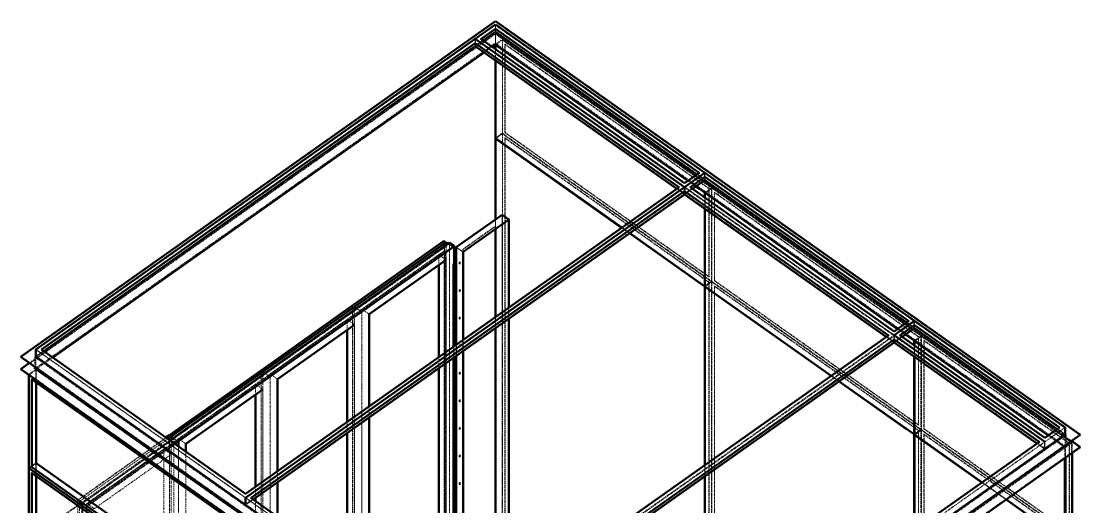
# Model space of a CAD drawing. Header units: millimetres. Extents: x 909 to 14018, y 345 to 10005.
# Drawn here: x 1117 to 4172, y 3801 to 5202 of the extents above; entities that cross this region are included whole.
import ezdxf

# ---------------------------------------------------------------- set-up
doc = ezdxf.new("R2010")
doc.units = ezdxf.units.MM
doc.linetypes.add('Hidden', pattern=[15, 5, -3, 5, -2])
for name, color, linetype, lineweight in [('Default', 7, 'Continuous', 50), ('Edges', 7, 'Hidden', 15), ('HiddenEdges', 2, 'Hidden', 15), ('HiddenSilhouettes', 2, 'Hidden', 15), ('HiddenWires', 7, 'Hidden', 15), ('Silhouettes', 7, 'Continuous', 50)]:
    doc.layers.add(name, color=color, linetype=linetype, lineweight=lineweight)

# ---------------------------------------------------------------- blocks, each defined once
blk = doc.blocks.new('Isometric')
at = {"layer": 'Edges'}
for points in [[(-495, 2686.7), (289.9, 2131.7)], [(-2241.5, 1451.7), (-572.8, 2631.7)], [(-572.8, 2631.7), (212.1, 2076.7)], [(-495, 2624.5), (-434.9, 2582)], [(-495, 2263.8), (-289.9, 2118.8)], [(-494.1, 2264.9), (-7.9, 1921.1)], [(254.6, 2076.7), (311.1, 2116.7)], [(-1435.4, 881.7), (233.3, 2061.7)], [(233.3, 2076.7), (1039.4, 1506.7)], [(233.3, 2061.7), (1018.2, 1506.7)], [(289.9, 2069.5), (311.1, 2054.5)], [(-619.7, 1827.1), (-442.9, 1952.1)], [(-1043.2, 1620), (-690.7, 1869.2)], [(307, 1696.8), (311.1, 1693.8)], [(-1044, 1620.6), (-1043.2, 1620)], [(1117.2, 1546.7), (1675.8, 1151.7)], [(-650.5, 311.7), (1039.4, 1506.7)], [(-629.3, 311.7), (1039.4, 1491.7)], [(1039.4, 1491.7), (1598.1, 1096.7)], [(1087.2, 1505.7), (1117.2, 1484.5)], [(1117.2, 1484.5), (1159.7, 1454.5)], [(-2262.7, 1451.7), (-1456.6, 881.7)], [(-2319.3, 1424.8), (-70.7, -165.2)], [(-2319.3, 1377.4), (-70.7, -212.6)], [(-1396.5, 1371.3), (-1395.7, 1370.7)], [(-1389.5, 1366.3), (-1381.9, 1360.9)], [(-1362.7, 1347.4), (-1361.2, 1346.3)], [(1087.2, 1145.1), (1117.2, 1123.8)], [(1619.3, 1096.7), (1697.1, 1151.7)], [(-1761.4, 1112.1), (-1748.2, 1121.5)], [(-1749, 1122.1), (-1748.2, 1121.5)], [(-1742, 1117.1), (-1734.4, 1111.7)], [(-1726.9, 1087.7), (-1713.7, 1097.1)], [(-1715.2, 1098.1), (-1713.7, 1097.1)], [(-70.7, -98.3), (1619.3, 1096.7)], [(-70.7, -175.6), (1701.3, 1077.4)], [(-2279, -691.2), (-2279, 977.6)], [(-2278.2, 1003.4), (-2261.9, 1014.9)], [(-1456.6, 881.7), (-650.5, 311.7)]]:
    blk.add_lwpolyline(points, dxfattribs=at)
for points in [[(-551.5, 2646.7, 0), (-495, 2686.7, 0)], [(-495, 2685.8, 0), (-495, 2686.7, 0)], [(-495, 2673.6, 0), (-495, 2685.8, 0)], [(-495, 2625.3, 0), (-495, 2673.6, 0)], [(-572.8, 2630.8, 0), (-572.8, 2631.7, 0)], [(-572.8, 2618.6, 0), (-572.8, 2630.8, 0)], [(-495, 2625.3, 0), (246.5, 2101, 0)], [(-494.1, 2606.1, 0), (-494.1, 2623.9, 0)], [(-494.1, 2264.9, 0), (-494.1, 2563, 0)], [(-494.1, 1952.7, 0), (-494.1, 2263.2, 0)], [(277, 2079.5, 0), (311.1, 2055.3, 0)], [(311.1, 2115.8, 0), (311.1, 2116.7, 0)], [(311.1, 2116.7, 0), (1096, 1561.7, 0)], [(311.1, 2103.6, 0), (311.1, 2115.8, 0)], [(233.3, 2060.8, 0), (233.3, 2061.7, 0)], [(233.3, 2048.6, 0), (233.3, 2060.8, 0)], [(311.1, 2036.7, 0), (311.1, 2055.3, 0)], [(311.1, 2055.3, 0), (311.1, 2055.3, 0)], [(311.1, 2055.3, 0), (1052.6, 1531, 0)], [(311.1, 2054.5, 0), (337.1, 2036.1, 0)], [(312, 2036.1, 0), (312, 2053.9, 0)], [(311.1, 1694.7, 0), (311.1, 1993.6, 0)], [(312, 1694.9, 0), (312, 1993, 0)], [(-494.1, 1577.3, 0), (-494.1, 1915.1, 0)], [(-469, 1595.1, 0), (-469, 1932.9, 0)], [(-443.8, 1612.9, 0), (-443.8, 1950.7, 0)], [(22.6, 1899.6, 0), (310.3, 1696.1, 0)], [(-1729.9, 1089.9, 0), (-654.1, 1850.6, 0)], [(-1008.7, 1595.6, 0), (-656.2, 1844.8, 0)], [(-656.2, 1781.6, 0), (-656.2, 1846.9, 0)], [(-645.7, 1845.5, 0), (-619.7, 1827.1, 0)], [(-684.5, 1442.7, 0), (-684.5, 1796.5, 0)], [(-619.7, 1488.5, 0), (-619.7, 1827.1, 0)], [(311.1, 1693.8, 0), (311.1, 1696.8, 0)], [(311.1, 1006.7, 0), (311.1, 1694.7, 0)], [(311.1, 1693.8, 0), (362.4, 1657.6, 0)], [(312, 1694.9, 0), (798.2, 1351.1, 0)], [(312, 1007.3, 0), (312, 1693.2, 0)], [(-1395.7, 1370.7, 0), (-1043.2, 1620, 0)], [(-1361.2, 1346.3, 0), (-1008.7, 1595.6, 0)], [(-1043.2, 1611.2, 0), (-1043.2, 1620, 0)], [(-1008.7, 1213.4, 0), (-1008.7, 1595.6, 0)], [(-469, 555.9, 0), (-469, 1552, 0)], [(-443.8, 538.1, 0), (-443.8, 1569.8, 0)], [(-1037, 1193.4, 0), (-1037, 1547.3, 0)], [(-494.1, 563.3, 0), (-494.1, 1534.2, 0)], [(1060.7, 1506.7, 0), (1117.2, 1546.7, 0)], [(1083.1, 1509.5, 0), (1117.2, 1485.3, 0)], [(1117.2, 1545.8, 0), (1117.2, 1546.7, 0)], [(1117.2, 1533.6, 0), (1117.2, 1545.8, 0)], [(1039.4, 1490.8, 0), (1039.4, 1491.7, 0)], [(1039.4, 1478.6, 0), (1039.4, 1490.8, 0)], [(1117.2, 1485.3, 0), (1632.4, 1121, 0)], [(1118.1, 1466.1, 0), (1118.1, 1483.9, 0)], [(-619.7, 412.9, 0), (-619.7, 1445.4, 0)], [(-684.5, 443.1, 0), (-684.5, 1399.6, 0)], [(1118.1, 1124.9, 0), (1118.1, 1423, 0)], [(-2267, 1377.4, 0), (-70.7, -175.6, 0)], [(-1748.2, 1121.5, 0), (-1395.7, 1370.7, 0)], [(-1713.7, 1097.1, 0), (-1361.2, 1346.3, 0)], [(-1361.2, 964.2, 0), (-1361.2, 1346.3, 0)], [(-2279, 998.8, 0), (-2279, 1338.2, 0)], [(828.7, 1329.6, 0), (1116.4, 1126.1, 0)], [(-1389.5, 944.2, 0), (-1389.5, 1298, 0)], [(1117.2, 1123.8, 0), (1117.2, 1187.7, 0)], [(-1037, 599.9, 0), (-1037, 1150.4, 0)], [(-1008.7, 579.9, 0), (-1008.7, 1170.4, 0)], [(-70.7, -165.2, 0), (1753.6, 1124.8, 0)], [(1117.2, 1123.8, 0), (1146.8, 1102.9, 0)], [(1118.1, 1124.9, 0), (1378, 941.1, 0)], [(1118.1, 757.3, 0), (1118.1, 1123.2, 0)], [(-70.7, -212.6, 0), (1753.6, 1077.4, 0)], [(1619.3, 1069.8, 0), (1619.3, 1096.7, 0)], [(1697.1, 714.7, 0), (1697.1, 1035.3, 0)], [(-2279, 998.8, 0), (-2278.2, 999.4, 0)], [(-2279, 998.8, 0), (-1494.1, 443.8, 0)], [(311.1, 186.7, 0), (311.1, 963.6, 0)], [(312, 187.3, 0), (312, 964.2, 0)], [(-1389.5, 849.2, 0), (-1389.5, 901.1, 0)], [(-1361.2, 829.2, 0), (-1361.2, 921.1, 0)], [(1470.9, 875.4, 0), (1696.2, 716.1, 0)]]:
    blk.add_polyline3d(points, dxfattribs=at)
at = {"layer": 'HiddenEdges'}
for points in [[(-495, 2712.7), (1753.6, 1122.7)], [(-495, 2674.8), (-495, 2701.7)], [(-2267, 1422.7), (-495, 2675.7)], [(-2262.7, 1424.8), (-495, 2674.8)], [(-495, 2665.3), (1753.6, 1075.3)], [(-2262.7, 1424.8), (-572.8, 2619.8)], [(-572.8, 2619.8), (233.3, 2049.8)], [(-468.1, 2283.3), (-468.1, 2642.3)], [(-457.5, 2626.2), (327.4, 2071.2)], [(-495, 2264.7), (-468.1, 2283.7)], [(-458.3, 2286.2), (-457.5, 2286.8)], [(-458.3, 2286.2), (326.5, 1731.2)], [(-495, 2263.8), (-494.1, 2264.4)], [(-494.1, 2264.4), (312, 1694.4)], [(-457.5, 2265.6), (327.4, 1710.6)], [(-1456.6, 882), (231.6, 2075.8)], [(-1456.6, 856), (231.6, 2049.8)], [(233.3, 2049.8), (1039.4, 1479.8)], [(235, 2075.8), (1039.4, 1507)], [(235, 2049.8), (1039.4, 1481)], [(254.6, 2075.8), (1039.4, 1520.8)], [(348.6, 2056.2), (1133.5, 1501.2)], [(-7.9, 1921.1), (22.6, 1899.6)], [(-644, 1844.7), (-618.9, 1826.9)], [(-1008.7, 1607.3), (-712.8, 1816.5)], [(-633.7, 1786), (-633.5, 1786.8)], [(-633.7, 1786), (-633.7, 1782.4)], [(-633.7, 1782.4), (-633.5, 1781.9)], [(-633.5, 1786.8), (-633, 1787.7)], [(-633, 1787.7), (-632.3, 1788.4)], [(-633, 1781.7), (-632.2, 1781.1)], [(-632.7, 1781.3), (-632.2, 1781.1)], [(-632.3, 1788.4), (-631.6, 1788.7)], [(-632.3, 1788.4), (-631.4, 1787.8)], [(-632.3, 1782), (-631.4, 1781.4)], [(-632.2, 1781.1), (-631.4, 1781.4)], [(-631.6, 1788.7), (-630.7, 1788.1)], [(-631.4, 1781.4), (-630.7, 1782.1)], [(-630, 1783.8), (-630, 1787.4)], [(338, 1713.7), (1144.1, 1143.7)], [(338, 1713.3), (1142.4, 1144.5)], [(-633.7, 1679.9), (-633.5, 1680.8)], [(-633.7, 1679.9), (-633.7, 1676.4)], [(-633.5, 1680.8), (-633, 1681.6)], [(-632.7, 1675.2), (-632.2, 1675.1)], [(-632.3, 1682.3), (-631.6, 1682.6)], [(-632.3, 1682.3), (-631.4, 1681.7)], [(-632.3, 1676), (-631.4, 1675.4)], [(-632.2, 1675.1), (-631.4, 1675.4)], [(-631.6, 1682.6), (-630.7, 1682)], [(-631.4, 1675.4), (-630.7, 1676.1)], [(-630, 1677.8), (-630, 1681.3)], [(348.6, 1695.6), (1133.5, 1140.6)], [(-1037, 205.6), (-1037, 1615.6)], [(-1008.7, 1607.3), (-980.4, 1587.3)], [(-633.7, 1573.9), (-633.5, 1574.7)], [(-633.7, 1573.9), (-633.7, 1570.3)], [(-633.7, 1570.3), (-633.5, 1569.7)], [(-633, 1575.6), (-632.3, 1576.3)], [(-632.7, 1569.1), (-632.2, 1569)], [(-632.2, 1569), (-631.4, 1569.3)], [(-631.6, 1576.6), (-630.7, 1576)], [(-630.2, 1575.8), (-630, 1575.3)], [(-630.2, 1570.9), (-630, 1571.7)], [(-630, 1571.7), (-630, 1575.3)], [(1039.4, 1520.8), (1096, 1560.8)], [(1039.4, 1479.8), (1117.2, 1534.8)], [(1052.6, 1531), (1083.1, 1509.5)], [(1117.2, 1534.8), (1697.1, 1124.8)], [(-650.5, 325.8), (1018.2, 1505.8)], [(-650.5, 284.8), (1039.4, 1479.8)], [(-633.7, 1467.8), (-633.5, 1468.6)], [(-633.7, 1467.8), (-633.7, 1464.3)], [(-632.3, 1470.2), (-631.4, 1469.6)], [(-631.6, 1470.5), (-630.7, 1469.9)], [(-631.6, 1470.5), (-631.1, 1470.4)], [(-630.2, 1469.8), (-630, 1469.2)], [(-630, 1465.7), (-630, 1469.2)], [(1041.1, 1479.8), (1619.3, 1071)], [(1060.7, 1505.8), (1619.3, 1110.8)], [(1132.6, 1500.6), (1133.5, 1501.2)], [(-2261, 1450.8), (-1456.6, 882)], [(-2241.5, 1450.8), (-1456.6, 895.8)], [(-633.7, 1464.3), (-633.5, 1463.7)], [(-633, 1463.5), (-632.2, 1462.9)], [(-632.3, 1463.8), (-631.4, 1463.2)], [(-632.2, 1462.9), (-631.4, 1463.2)], [(-631.4, 1463.2), (-630.7, 1463.9)], [(-630.2, 1464.8), (-630, 1465.7)], [(-2261, 1424.8), (-1456.6, 856)], [(-2289.6, 1356.3), (-1483.5, 786.3)], [(-2287.9, 1355.5), (-1483.5, 786.7)], [(-2262.7, 1014.7), (-2262.7, 1375.3)], [(-2262.7, 1375.3), (-70.7, -174.7)], [(-2262.7, 1374.5), (-1456.6, 804.5)], [(-2261.9, 1373.9), (-1457.5, 805.1)], [(-1396.5, -38.7), (-1396.5, 1371.3)], [(-1361.2, 1358), (-1332.9, 1338)], [(-633.7, 1361.7), (-633.5, 1362.6)], [(-633.7, 1361.7), (-633.7, 1358.2)], [(-633.7, 1358.2), (-633.5, 1357.6)], [(-633, 1363.4), (-632.3, 1364.1)], [(-633, 1357.5), (-632.2, 1356.9)], [(-632.7, 1357), (-632.2, 1356.9)], [(-632.3, 1364.1), (-631.4, 1363.5)], [(-632.3, 1357.8), (-631.4, 1357.2)], [(-632.2, 1356.9), (-631.4, 1357.2)], [(-631.6, 1364.4), (-630.7, 1363.8)], [(-631.6, 1364.4), (-631.1, 1364.3)], [(-631.4, 1357.2), (-630.7, 1357.9)], [(-630.2, 1363.7), (-630, 1363.1)], [(-630.2, 1358.7), (-630, 1359.6)], [(-630, 1359.6), (-630, 1363.1)], [(798.2, 1351.1), (828.7, 1329.6)], [(-2278.2, 1338.8), (-1493.3, 783.8)], [(-1713.7, 1108.8), (-1417.7, 1318)], [(-633.7, 1255.7), (-633.5, 1256.5)], [(-633.7, 1255.7), (-633.7, 1252.1)], [(-633.7, 1252.1), (-633.5, 1251.5)], [(-632.2, 1250.8), (-631.4, 1251.1)], [(-631.6, 1258.4), (-631.1, 1258.2)], [(-631.6, 1258.4), (-630.7, 1257.8)], [(-630.2, 1257.6), (-630, 1257.1)], [(-630.2, 1252.7), (-630, 1253.5)], [(-630, 1253.5), (-630, 1257.1)], [(-633.7, 1149.6), (-633.5, 1150.4)], [(-633.7, 1149.6), (-633.7, 1146.1)], [(-633.7, 1146.1), (-633.5, 1145.5)], [(-633.5, 1150.4), (-632.7, 1149.8)], [(-633, 1151.3), (-632.3, 1152)], [(-633, 1151.3), (-632.2, 1150.7)], [(-633, 1145.3), (-632.2, 1144.7)], [(-632.7, 1144.9), (-632.2, 1144.7)], [(-632.2, 1144.7), (-631.4, 1145)], [(-631.6, 1152.3), (-631.1, 1152.2)], [(-631.6, 1146.3), (-630.7, 1145.7)], [(-631.1, 1147.2), (-630.2, 1146.6)], [(-630.2, 1151.6), (-630, 1151)], [(-630.2, 1146.6), (-630, 1147.5)], [(-630, 1147.5), (-630, 1151)], [(1117.2, 1124.7), (1144.1, 1143.7)], [(1132.6, 1140), (1133.5, 1140.6)], [(1153.9, 1146.2), (1712.5, 751.2)], [(1619.3, 1110.8), (1675.8, 1150.8)], [(1619.3, 1097), (1695.4, 1150.8)], [(-1749, -287.9), (-1749, 1122.1)], [(-1734.4, 1111.7), (-1715.2, 1098.1)], [(1154.7, 1125.6), (1713.3, 730.6)], [(1619.3, 1071), (1695.4, 1124.8)], [(1632.4, 1121), (1697.1, 1075.3)], [(-2068.3, 850.6), (-1729.9, 1089.9)], [(-2066.2, 847.8), (-1726.9, 1087.7)], [(-70.7, -174.7), (1697.1, 1075.3)], [(1667, 1095.7), (1697.1, 1074.5)], [(1697.1, 1075.3), (1723.9, 1094.3)], [(1712.5, 1090.6), (1713.3, 1091.2)], [(-633.7, 1043.5), (-633.5, 1044.4)], [(-633.7, 1043.5), (-633.7, 1040)], [(-633.7, 1040), (-633.5, 1039.4)], [(-633, 1045.2), (-632.3, 1045.9)], [(-633, 1045.2), (-632.2, 1044.6)], [(-633, 1039.3), (-632.2, 1038.7)], [(-632.7, 1038.8), (-632.2, 1038.7)], [(-631.6, 1046.2), (-630.7, 1045.6)], [(-631.1, 1041.1), (-630.2, 1040.5)], [(-630.2, 1040.5), (-630, 1041.4)], [(-630, 1041.4), (-630, 1044.9)], [(-2278.2, 978.2), (-1493.3, 423.2)], [(-2261.9, 1014.4), (-1455.8, 444.4)], [(-633.7, 937.5), (-633.5, 938.3)], [(-633.7, 937.5), (-633.7, 933.9)], [(-633.5, 938.3), (-632.7, 937.7)], [(-632.3, 939.9), (-631.6, 940.2)], [(-631.6, 940.2), (-630.7, 939.6)], [(-630.2, 939.4), (-630, 938.9)], [(-630, 935.3), (-630, 938.9)], [(-633, 933.2), (-632.2, 932.6)], [(-632.2, 932.6), (-631.4, 932.9)], [(-631.6, 934.2), (-630.7, 933.6)], [(-631.1, 935.1), (-630.2, 934.5)], [(-630.2, 934.5), (-630, 935.3)], [(-2086, 863.1), (-2068.3, 850.6)], [(-1454.9, 880.8), (-650.5, 312)], [(-1435.4, 880.8), (-650.5, 325.8)], [(-1454.9, 854.8), (-650.5, 286)], [(-1389.5, -55.4), (-1389.5, 849.2)]]:
    blk.add_lwpolyline(points, dxfattribs=at)
for points in [[(-2319.3, 1422.7, 0), (-495, 2712.7, 0)], [(-495, 2712.7, 0), (-495, 2714.8, 0)], [(-495, 2685.8, 0), (-495, 2699.6, 0)], [(-2319.3, 1375.3, 0), (-495, 2665.3, 0)], [(-495, 2630.4, 0), (-495, 2675.7, 0)], [(-495, 2675.7, 0), (1701.3, 1122.7, 0)], [(-495, 2673.6, 0), (-495, 2674.8, 0)], [(-495, 2674.8, 0), (1697.1, 1124.8, 0)], [(-572.8, 2630.8, 0), (-572.8, 2644.6, 0)], [(-571.1, 2645.8, 0), (233.3, 2077, 0)], [(-571.1, 2619.8, 0), (233.3, 2051, 0)], [(-551.5, 2645.8, 0), (233.3, 2090.8, 0)], [(-494.1, 2264.4, 0), (-494.1, 2625.1, 0)], [(-468.1, 2283.7, 0), (-468.1, 2644.3, 0)], [(-458.3, 2286.2, 0), (-458.3, 2625.6, 0)], [(-494.1, 2563, 0), (-494.1, 2606.1, 0)], [(-494.1, 2264.9, 0), (-468.1, 2283.3, 0)], [(-468.1, 593.7, 0), (-468.1, 2283.7, 0)], [(-468.1, 2283.7, 0), (338, 1713.7, 0)], [(-468.1, 2283.3, 0), (336.3, 1714.5, 0)], [(-468.1, 593.3, 0), (-468.1, 2281.6, 0)], [(-494.1, 574.4, 0), (-494.1, 2264.4, 0)], [(-458.3, 596.2, 0), (-458.3, 2265, 0)], [(233.3, 2090.8, 0), (289.9, 2130.8, 0)], [(233.3, 2077, 0), (309.4, 2130.8, 0)], [(311.1, 2115.8, 0), (311.1, 2129.6, 0)], [(233.3, 2051, 0), (309.4, 2104.8, 0)], [(233.3, 2049.8, 0), (311.1, 2104.8, 0)], [(233.3, 2090.8, 0), (233.3, 2091.7, 0)], [(246.5, 2101, 0), (277, 2079.5, 0)], [(311.1, 2104.8, 0), (1117.2, 1534.8, 0)], [(-1456.6, 895.8, 0), (212.1, 2075.8, 0)], [(-1456.6, 854.8, 0), (233.3, 2049.8, 0)], [(233.3, 2051, 0), (233.3, 2077, 0)], [(233.3, 2049.8, 0), (233.3, 2076.7, 0)], [(233.3, 2060.8, 0), (233.3, 2074.6, 0)], [(310.3, 2055.1, 0), (336.3, 2073.5, 0)], [(311.1, 2055.3, 0), (338, 2074.3, 0)], [(311.1, 2054.5, 0), (312, 2055.1, 0)], [(311.1, 1993.6, 0), (311.1, 2036.7, 0)], [(312, 1694.4, 0), (312, 2055.1, 0)], [(326.5, 2070.6, 0), (327.4, 2071.2, 0)], [(327.4, 1731.8, 0), (327.4, 2071.2, 0)], [(338, 1713.3, 0), (338, 2072.3, 0)], [(347.8, 1716.2, 0), (347.8, 2055.6, 0)], [(312, 1993, 0), (312, 2036.1, 0)], [(-469, 556.3, 0), (-469, 1970.5, 0)], [(-469, 1932.9, 0), (-469, 1968.5, 0)], [(-619.7, 1837.9, 0), (-495, 1926.1, 0)], [(-494.1, 1696.8, 0), (-494.1, 1952.7, 0)], [(-494.1, 1915.1, 0), (-494.1, 1925.5, 0)], [(-2068.3, 857.9, 0), (-689.4, 1832.9, 0)], [(-691.6, 459.8, 0), (-691.6, 1869.8, 0)], [(-684.5, 454.8, 0), (-684.5, 1864.8, 0)], [(-671.8, 448.8, 0), (-671.8, 1863.1, 0)], [(-671.8, 448, 0), (-671.8, 1857.9, 0)], [(-619.7, 1837.9, 0), (-618.9, 1837.3, 0)], [(-619.7, 475.7, 0), (-619.7, 1837.9, 0)], [(-687.3, 452.5, 0), (-687.3, 1831.4, 0)], [(-631.6, 1788.7, 0), (-631.1, 1788.6, 0)], [(-630.7, 1782.1, 0), (-630.2, 1783, 0)], [(-630.2, 1788, 0), (-630, 1787.4, 0)], [(-630.2, 1783, 0), (-630, 1783.8, 0)], [(310.3, 1694.4, 0), (336.3, 1712.8, 0)], [(312, 1694.9, 0), (338, 1713.3, 0)], [(338, 23.3, 0), (338, 1711.6, 0)], [(347.8, 1716.2, 0), (348.6, 1716.8, 0)], [(347.8, 1716.2, 0), (1132.6, 1161.2, 0)], [(-633.7, 1676.4, 0), (-633.5, 1675.8, 0)], [(-633, 1681.6, 0), (-632.3, 1682.3, 0)], [(-633, 1675.7, 0), (-632.2, 1675.1, 0)], [(-631.6, 1682.6, 0), (-631.1, 1682.5, 0)], [(-630.7, 1676.1, 0), (-630.2, 1676.9, 0)], [(-630.2, 1681.9, 0), (-630, 1681.3, 0)], [(-630.2, 1676.9, 0), (-630, 1677.8, 0)], [(311.1, 1693.8, 0), (312, 1694.4, 0)], [(326.5, 1710, 0), (327.4, 1710.6, 0)], [(327.4, 41.8, 0), (327.4, 1710.6, 0)], [(347.8, 26.2, 0), (347.8, 1695, 0)], [(-1043.2, 210, 0), (-1043.2, 1611.2, 0)], [(-1008.7, 253.9, 0), (-1008.7, 1607.3, 0)], [(-469, 1552, 0), (-469, 1595.1, 0)], [(-443.8, 1569.8, 0), (-443.8, 1612.9, 0)], [(-1361.2, 1358, 0), (-1065.3, 1567.3, 0)], [(-633.5, 1574.7, 0), (-633, 1575.6, 0)], [(-633, 1569.6, 0), (-632.2, 1569, 0)], [(-632.3, 1576.3, 0), (-631.6, 1576.6, 0)], [(-632.3, 1576.3, 0), (-631.4, 1575.7, 0)], [(-632.3, 1569.9, 0), (-631.4, 1569.3, 0)], [(-631.6, 1576.6, 0), (-631.1, 1576.4, 0)], [(-631.4, 1569.3, 0), (-630.7, 1570, 0)], [(-630.7, 1570, 0), (-630.2, 1570.9, 0)], [(-494.1, 1534.2, 0), (-494.1, 1577.3, 0)], [(1039.4, 1507, 0), (1115.5, 1560.8, 0)], [(1117.2, 1534.8, 0), (1117.2, 1561.7, 0)], [(1117.2, 1545.8, 0), (1117.2, 1559.6, 0)], [(1039.4, 1481, 0), (1115.5, 1534.8, 0)], [(1039.4, 1520.8, 0), (1039.4, 1521.7, 0)], [(1039.4, 1481, 0), (1039.4, 1507, 0)], [(-650.5, 312, 0), (1037.7, 1505.8, 0)], [(-650.5, 286, 0), (1037.7, 1479.8, 0)], [(-633.5, 1468.6, 0), (-633, 1469.5, 0)], [(-633, 1469.5, 0), (-632.3, 1470.2, 0)], [(-632.3, 1470.2, 0), (-631.6, 1470.5, 0)], [(-619.7, 1445.4, 0), (-619.7, 1488.5, 0)], [(1039.4, 1490.8, 0), (1039.4, 1504.6, 0)], [(1039.4, 1479.8, 0), (1619.3, 1069.8, 0)], [(1041.1, 1505.8, 0), (1619.3, 1097, 0)], [(1116.4, 1485.1, 0), (1142.4, 1503.5, 0)], [(1133.5, 1161.8, 0), (1133.5, 1501.2, 0)], [(1144.1, 1143.7, 0), (1144.1, 1504.3, 0)], [(1144.1, 1143.3, 0), (1144.1, 1502.3, 0)], [(1153.9, 1146.2, 0), (1153.9, 1485.6, 0)], [(1154.7, 1486.2, 0), (1713.3, 1091.2, 0)], [(-684.5, 1399.6, 0), (-684.5, 1442.7, 0)], [(-632.7, 1463.1, 0), (-632.2, 1462.9, 0)], [(-630.7, 1463.9, 0), (-630.2, 1464.8, 0)], [(1118.1, 1423, 0), (1118.1, 1466.1, 0)], [(-2261.9, 1014.4, 0), (-2261.9, 1375.1, 0)], [(-1389.5, -43.7, 0), (-1389.5, 1366.3, 0)], [(-1381.9, 1360.9, 0), (-1362.7, 1347.4, 0)], [(-1361.2, 4.6, 0), (-1361.2, 1358, 0)], [(-633.5, 1362.6, 0), (-633, 1363.4, 0)], [(-632.3, 1364.1, 0), (-631.6, 1364.4, 0)], [(-630.7, 1357.9, 0), (-630.2, 1358.7, 0)], [(-633.5, 1256.5, 0), (-633, 1257.4, 0)], [(-633, 1257.4, 0), (-632.3, 1258.1, 0)], [(-633, 1251.4, 0), (-632.2, 1250.8, 0)], [(-632.7, 1250.9, 0), (-632.2, 1250.8, 0)], [(-632.3, 1258.1, 0), (-631.6, 1258.4, 0)], [(-632.3, 1258.1, 0), (-631.4, 1257.5, 0)], [(-632.3, 1251.7, 0), (-631.4, 1251.1, 0)], [(-631.4, 1251.1, 0), (-630.7, 1251.8, 0)], [(-630.7, 1251.8, 0), (-630.2, 1252.7, 0)], [(-1037, 1150.4, 0), (-1037, 1193.4, 0)], [(-1008.7, 1170.4, 0), (-1008.7, 1213.4, 0)], [(-633.5, 1150.4, 0), (-633, 1151.3, 0)], [(-632.3, 1152, 0), (-631.6, 1152.3, 0)], [(-631.6, 1152.3, 0), (-630.7, 1151.7, 0)], [(-631.4, 1145, 0), (-630.7, 1145.7, 0)], [(-630.7, 1145.7, 0), (-630.2, 1146.6, 0)], [(1116.4, 1124.4, 0), (1142.4, 1142.8, 0)], [(1118.1, 1124.9, 0), (1144.1, 1143.3, 0)], [(1133.5, -528.2, 0), (1133.5, 1140.6, 0)], [(1144.1, -546.3, 0), (1144.1, 1143.7, 0)], [(1144.1, 1143.7, 0), (1723.9, 733.7, 0)], [(1144.1, 1143.3, 0), (1722.2, 734.5, 0)], [(1144.1, -546.7, 0), (1144.1, 1141.6, 0)], [(1153.9, 1146.2, 0), (1154.7, 1146.8, 0)], [(-2100.7, 872.2, 0), (-1761.4, 1112.1, 0)], [(-1713.7, 1108.8, 0), (-1685.4, 1088.8, 0)], [(-1713.7, -244.6, 0), (-1713.7, 1108.8, 0)], [(1153.9, -543.8, 0), (1153.9, 1125, 0)], [(1619.3, 1110.8, 0), (1619.3, 1111.7, 0)], [(-2066.2, 859.5, 0), (-1770.2, 1068.8, 0)], [(-70.7, -98, 0), (1617.6, 1095.8, 0)], [(-70.7, -84.2, 0), (1598.1, 1095.8, 0)], [(-70.7, -124, 0), (1617.6, 1069.8, 0)], [(1619.3, 1071, 0), (1619.3, 1097, 0)], [(1696.2, 1075.1, 0), (1722.2, 1093.5, 0)], [(1697.1, 1035.3, 0), (1697.1, 1075.3, 0)], [(1697.1, 1074.5, 0), (1697.9, 1075.1, 0)], [(1713.3, 751.8, 0), (1713.3, 1091.2, 0)], [(-1742, -304.6, 0), (-1742, 1048.8, 0)], [(-633.5, 1044.4, 0), (-633, 1045.2, 0)], [(-633.5, 1044.4, 0), (-632.7, 1043.8, 0)], [(-632.3, 1045.9, 0), (-631.6, 1046.2, 0)], [(-632.2, 1038.7, 0), (-631.4, 1039, 0)], [(-631.6, 1046.2, 0), (-631.1, 1046.1, 0)], [(-631.6, 1040.3, 0), (-630.7, 1039.7, 0)], [(-631.4, 1039, 0), (-630.7, 1039.7, 0)], [(-630.7, 1039.7, 0), (-630.2, 1040.5, 0)], [(-630.2, 1045.5, 0), (-630, 1044.9, 0)], [(-2289.6, 995.7, 0), (-2262.7, 1014.7, 0)], [(-2287.9, 996.5, 0), (-2278.2, 1003.4, 0)], [(-2287.9, 994.8, 0), (-1483.5, 426, 0)], [(-2262.7, -675.3, 0), (-2262.7, 1014.7, 0)], [(-2262.7, 1014.7, 0), (-1456.6, 444.7, 0)], [(-2262.7, 1013.8, 0), (-1456.6, 443.8, 0)], [(-2261.9, -675.6, 0), (-2261.9, 1014.4, 0)], [(-2261.9, 1013.2, 0), (-1457.5, 444.4, 0)], [(311.1, 963.6, 0), (311.1, 1006.7, 0)], [(312, 964.2, 0), (312, 1007.3, 0)], [(-1389.5, 901.1, 0), (-1389.5, 944.2, 0)], [(-1361.2, 921.1, 0), (-1361.2, 964.2, 0)], [(-633.5, 938.3, 0), (-633, 939.2, 0)], [(-633, 939.2, 0), (-632.3, 939.9, 0)], [(-633, 939.2, 0), (-632.2, 938.6, 0)], [(-631.6, 940.2, 0), (-631.1, 940, 0)], [(1378, 941.1, 0), (1470.9, 875.4, 0)], [(-1456.6, 895.8, 0), (-1456.6, 896.7, 0)], [(-633.7, 933.9, 0), (-633.5, 933.3, 0)], [(-632.7, 932.7, 0), (-632.2, 932.6, 0)], [(-631.4, 932.9, 0), (-630.7, 933.6, 0)], [(-630.7, 933.6, 0), (-630.2, 934.5, 0)], [(-2101.5, 872.8, 0), (-2100.7, 872.2, 0)], [(-2100.7, -537.8, 0), (-2100.7, 872.2, 0)], [(-2094.5, 867.8, 0), (-2066.2, 847.8, 0)], [(-2086, -550.3, 0), (-2086, 863.9, 0)], [(-2086, -550.7, 0), (-2086, 861.9, 0)], [(-2081.7, 860.9, 0), (-2066.2, 849.9, 0)], [(-2068.3, -521, 0), (-2068.3, 857.9, 0)], [(-2068.3, 857.9, 0), (-2066.2, 856.4, 0)], [(-2066.2, -493.9, 0), (-2066.2, 859.5, 0)], [(-2066.2, 859.5, 0), (-2037.9, 839.5, 0)], [(-1456.6, 856, 0), (-1456.6, 882, 0)], [(-2068.3, -563.7, 0), (-2068.3, 850.6, 0)]]:
    blk.add_polyline3d(points, dxfattribs=at)
at = {"layer": 'HiddenSilhouettes'}
for points in [[(-2287.3, 1400.1), (-495, 2667.4)], [(-495, 2667.4), (1721.6, 1100.1)], [(-2267, 1377.4), (-495, 2630.4)], [(-572.8, 2644.6), (231.6, 2075.8)], [(-571.1, 2619.8), (-542.3, 2640.1)], [(-551.5, 2645.8), (-550.9, 2646.2)], [(-538.6, 2594.5), (-508.1, 2616)], [(-495, 2625.3), (-468.1, 2644.3)], [(-493.5, 2624.3), (-468.1, 2642.3)], [(-468.1, 2642.3), (336.3, 2073.5)], [(-458.3, 2625.6), (-457.5, 2626.2)], [(-458.3, 2625.6), (326.5, 2070.6)], [(-468.1, 2281.6), (336.3, 1712.8)], [(-458.3, 2265), (-457.5, 2265.6)], [(-458.3, 2265), (326.5, 1710)], [(235, 2075.8), (311.1, 2129.6)], [(280.7, 2125.1), (309.4, 2104.8)], [(311.1, 2129.6), (1115.5, 1560.8)], [(245.9, 2100.6), (276.4, 2079)], [(-1454.9, 880.8), (233.3, 2074.6)], [(202.9, 2070.1), (231.6, 2049.8)], [(233.3, 2074.6), (1037.7, 1505.8)], [(235, 2049.8), (263.8, 2070.1)], [(254.6, 2075.8), (255.2, 2076.2)], [(312, 2055.1), (1118.1, 1485.1)], [(338, 2074.3), (1144.1, 1504.3)], [(-644, 1844.7), (-469, 1968.5)], [(-469, 1968.5), (-444.4, 1951.1)], [(-618.9, 1837.3), (-494.1, 1925.5)], [(-9.1, 1920.3), (21.4, 1898.7)], [(-8.5, 1920.7), (22, 1899.1)], [(-2081.7, 860.9), (-671.8, 1857.9)], [(-2066.2, 856.4), (-687.3, 1831.4)], [(-712.8, 1816.5), (-684.5, 1796.5)], [(-633.5, 1781.9), (-633, 1781.7)], [(-633, 1781.7), (-632.3, 1782)], [(-632.9, 1785.4), (-632.7, 1786.2)], [(-632.9, 1781.8), (-632.9, 1785.4)], [(-632.9, 1781.8), (-632.7, 1781.3)], [(-632.7, 1786.2), (-632.2, 1787.1)], [(-632.3, 1782), (-631.6, 1782.7)], [(-632.2, 1787.1), (-631.4, 1787.8)], [(-631.4, 1787.8), (-630.7, 1788.1)], [(-631.1, 1788.6), (-630.9, 1788)], [(-630.9, 1784.4), (-630.9, 1788)], [(-630.7, 1788.1), (-630.2, 1788)], [(311.1, 1694.7), (338, 1713.7)], [(312, 1693.2), (338, 1711.6)], [(348.6, 1716.8), (1133.5, 1161.8)], [(-633.5, 1675.8), (-633, 1675.7)], [(-632.9, 1679.3), (-632.7, 1680.2)], [(-632.9, 1675.8), (-632.9, 1679.3)], [(-632.9, 1675.8), (-632.7, 1675.2)], [(-632.7, 1680.2), (-632.2, 1681)], [(-632.3, 1676), (-631.6, 1676.7)], [(-631.4, 1681.7), (-630.7, 1682)], [(-630.9, 1678.4), (-630.9, 1681.9)], [(-630.7, 1682), (-630.2, 1681.9)], [(-633.5, 1569.7), (-633, 1569.6)], [(-633.5, 1569.7), (-632.7, 1569.1)], [(-633, 1569.6), (-632.3, 1569.9)], [(-632.9, 1573.3), (-632.7, 1574.1)], [(-632.9, 1569.7), (-632.9, 1573.3)], [(-632.9, 1569.7), (-632.7, 1569.1)], [(-632.2, 1575), (-631.4, 1575.7)], [(-631.4, 1575.7), (-630.7, 1576)], [(-631.1, 1576.4), (-630.2, 1575.8)], [(-631.1, 1576.4), (-630.9, 1575.9)], [(-631.1, 1571.5), (-630.9, 1572.3)], [(-630.9, 1572.3), (-630.9, 1575.9)], [(1086.8, 1555.1), (1115.5, 1534.8)], [(1095.4, 1561.2), (1096, 1560.8)], [(1052, 1530.6), (1082.5, 1509)], [(-648.8, 310.8), (1039.4, 1504.6)], [(-632.9, 1467.2), (-632.7, 1468)], [(-632.9, 1463.7), (-632.9, 1467.2)], [(-632.2, 1468.9), (-631.4, 1469.6)], [(-631.1, 1470.4), (-630.2, 1469.8)], [(-630.9, 1466.3), (-630.9, 1469.8)], [(-630.7, 1469.9), (-630.2, 1469.8)], [(1009, 1500.1), (1037.7, 1479.8)], [(1017.6, 1506.2), (1018.2, 1505.8)], [(1039.4, 1504.6), (1617.6, 1095.8)], [(1041.1, 1479.8), (1069.9, 1500.1)], [(1117.2, 1485.3), (1144.1, 1504.3)], [(1118.1, 1485.1), (1697.9, 1075.1)], [(1118.7, 1484.3), (1144.1, 1502.3)], [(1144.1, 1502.3), (1722.2, 1093.5)], [(1153.9, 1485.6), (1154.7, 1486.2)], [(1153.9, 1485.6), (1712.5, 1090.6)], [(-2261, 1424.8), (-2232.3, 1445.1)], [(-2241.5, 1450.8), (-2240.9, 1451.2)], [(-633.5, 1463.7), (-633, 1463.5)], [(-633.5, 1463.7), (-632.7, 1463.1)], [(-633, 1463.5), (-632.3, 1463.8)], [(-632.9, 1463.7), (-632.7, 1463.1)], [(-631.1, 1465.4), (-630.9, 1466.3)], [(-2262.7, 1375.3), (-2198.1, 1421)], [(-2289.6, 1356.3), (-2262.7, 1375.3)], [(-2262.7, 1375.3), (-1456.6, 805.3)], [(-2262.7, 1374.5), (-2261.9, 1375.1)], [(-2262.7, 1013.8), (-2262.7, 1374.5)], [(-1395.7, -39.3), (-1395.7, 1361.9)], [(-633, 1357.5), (-632.3, 1357.8)], [(-632.9, 1361.1), (-632.7, 1362)], [(-632.9, 1357.6), (-632.9, 1361.1)], [(-632.2, 1362.8), (-631.4, 1363.5)], [(-631.4, 1363.5), (-630.7, 1363.8)], [(-631.1, 1364.3), (-630.9, 1363.7)], [(-631.1, 1364.3), (-630.2, 1363.7)], [(-631.1, 1359.3), (-630.9, 1360.2)], [(-630.9, 1360.2), (-630.9, 1363.7)], [(797, 1350.3), (827.5, 1328.7)], [(797.6, 1350.7), (828.1, 1329.1)], [(-1417.7, 1318), (-1389.5, 1298)], [(-633.5, 1251.5), (-632.7, 1250.9)], [(-633.5, 1251.5), (-633, 1251.4)], [(-633, 1251.4), (-632.3, 1251.7)], [(-632.9, 1255.1), (-632.7, 1255.9)], [(-632.9, 1251.5), (-632.9, 1255.1)], [(-632.3, 1251.7), (-631.6, 1252.4)], [(-632.2, 1256.8), (-631.4, 1257.5)], [(-631.4, 1257.5), (-630.7, 1257.8)], [(-631.1, 1258.2), (-630.2, 1257.6)], [(-631.1, 1258.2), (-630.9, 1257.7)], [(-631.1, 1253.3), (-630.9, 1254.1)], [(-630.9, 1254.1), (-630.9, 1257.7)], [(-630.7, 1257.8), (-630.2, 1257.6)], [(-633.5, 1145.5), (-632.7, 1144.9)], [(-633, 1145.3), (-632.3, 1145.6)], [(-632.9, 1149), (-632.7, 1149.8)], [(-632.9, 1145.5), (-632.9, 1149)], [(-632.9, 1145.5), (-632.7, 1144.9)], [(-632.3, 1145.6), (-631.6, 1146.3)], [(-632.2, 1150.7), (-631.4, 1151.4)], [(-631.1, 1152.2), (-630.9, 1151.6)], [(-631.1, 1152.2), (-630.2, 1151.6)], [(-631.1, 1147.2), (-630.9, 1148.1)], [(-630.9, 1148.1), (-630.9, 1151.6)], [(-630.7, 1151.7), (-630.2, 1151.6)], [(1118.1, 1123.2), (1144.1, 1141.6)], [(1132.6, 1161.2), (1133.5, 1161.8)], [(1144.1, 1141.6), (1722.2, 732.8)], [(1154.7, 1146.8), (1713.3, 751.8)], [(1666.6, 1145.1), (1695.4, 1124.8)], [(1675.2, 1151.2), (1675.8, 1150.8)], [(-2094.5, 867.8), (-1755.1, 1107.7)], [(-2086, 863.1), (-1747.5, 1102.4)], [(-70.7, -130.3), (1701.3, 1122.7)], [(1118.1, 1124.4), (1697.9, 714.4)], [(1153.9, 1125), (1154.7, 1125.6)], [(1153.9, 1125), (1712.5, 730)], [(-2066.2, 849.9), (-1728.4, 1088.8)], [(-1770.2, 1068.8), (-1742, 1048.8)], [(1597.5, 1096.2), (1598.1, 1095.8)], [(-2037.9, 839.5), (-1742, 1048.8)], [(-1685.4, -264.6), (-1685.4, 1058.4)], [(-633, 1039.3), (-632.3, 1039.6)], [(-632.9, 1042.9), (-632.7, 1043.8)], [(-632.9, 1039.4), (-632.9, 1042.9)], [(-632.9, 1039.4), (-632.7, 1038.8)], [(-631.1, 1046.1), (-630.9, 1045.5)], [(-631.1, 1041.1), (-630.9, 1042)], [(-630.9, 1042), (-630.9, 1045.5)], [(-2279, 977.6), (-2278.2, 978.2)], [(-2262.7, 1013.8), (-2261.9, 1014.4)], [(-632.9, 936.9), (-632.7, 937.7)], [(-632.9, 933.3), (-632.9, 936.9)], [(-632.2, 938.6), (-631.4, 939.3)], [(-631.1, 940), (-630.9, 939.5)], [(-630.9, 935.9), (-630.9, 939.5)], [(-633.5, 933.3), (-632.7, 932.7)], [(-632.9, 933.3), (-632.7, 932.7)], [(-631.1, 935.1), (-630.9, 935.9)], [(-2262.7, 738.9), (-2086, 863.9)], [(-1454.9, 854.8), (-1426.2, 875.1)], [(-1435.4, 880.8), (-1434.8, 881.2)], [(-1417.7, -35.4), (-1417.7, 869.2)]]:
    blk.add_lwpolyline(points, dxfattribs=at)
for points in [[(-571.1, 2645.8, 0), (-495, 2699.6, 0)], [(-495, 2699.6, 0), (309.4, 2130.8, 0)], [(-2261, 1450.8, 0), (-572.8, 2644.6, 0)], [(-572.8, 2630, 0), (-572.8, 2646.7, 0)], [(-571.1, 2619.8, 0), (-571.1, 2645.8, 0)], [(-551.5, 2645.8, 0), (-551.5, 2646.7, 0)], [(-495, 2630.4, 0), (1701.3, 1077.4, 0)], [(-495, 2624.5, 0), (-494.1, 2625.1, 0)], [(-494.1, 2625.1, 0), (312, 2055.1, 0)], [(-468.1, 2644.3, 0), (338, 2074.3, 0)], [(-457.5, 2286.8, 0), (-457.5, 2626.2, 0)], [(-495, 2563.6, 0), (-495, 2606.7, 0)], [(-494.1, 2263.2, 0), (-468.1, 2281.6, 0)], [(-457.5, 2286.8, 0), (327.4, 1731.8, 0)], [(-457.5, 596.8, 0), (-457.5, 2265.6, 0)], [(289.3, 2131.2, 0), (289.9, 2130.8, 0)], [(289.9, 2130.8, 0), (289.9, 2131.7, 0)], [(309.4, 2104.8, 0), (309.4, 2130.8, 0)], [(311.1, 2120.9, 0), (311.1, 2131.7, 0)], [(211.5, 2076.2, 0), (212.1, 2075.8, 0)], [(212.1, 2075.8, 0), (212.1, 2076.7, 0)], [(231.6, 2049.8, 0), (231.6, 2075.8, 0)], [(235, 2049.8, 0), (235, 2075.8, 0)], [(254.6, 2075.8, 0), (254.6, 2076.7, 0)], [(310.3, 1994.2, 0), (310.3, 2037.3, 0)], [(312.6, 2054.3, 0), (338, 2072.3, 0)], [(326.5, 1731.2, 0), (326.5, 2070.6, 0)], [(336.3, 1714.5, 0), (336.3, 2073.5, 0)], [(338, 2036.1, 0), (338, 2074.3, 0)], [(338, 2072.3, 0), (1142.4, 1503.5, 0)], [(347.8, 2055.6, 0), (348.6, 2056.2, 0)], [(347.8, 2055.6, 0), (1132.6, 1500.6, 0)], [(348.6, 1716.8, 0), (348.6, 2056.2, 0)], [(-495, 1696.8, 0), (-495, 1952.1, 0)], [(-495, 1926.1, 0), (-494.1, 1925.5, 0)], [(-495, 1914.5, 0), (-495, 1926.1, 0)], [(-690.7, 459.2, 0), (-690.7, 1860.4, 0)], [(-689.4, 454, 0), (-689.4, 1832.9, 0)], [(-689.4, 1832.9, 0), (-687.3, 1831.4, 0)], [(-676.9, 1859.4, 0), (-657.7, 1845.9, 0)], [(-671.8, 1857.9, 0), (-656.2, 1846.9, 0)], [(-644, 432.1, 0), (-644, 1844.7, 0)], [(-618.9, 1826.9, 0), (-618.9, 1837.3, 0)], [(-712.8, 1776.5, 0), (-712.8, 1816.5, 0)], [(-633.5, 1781.9, 0), (-632.7, 1781.3, 0)], [(-631.6, 1782.7, 0), (-631.1, 1783.6, 0)], [(-631.1, 1788.6, 0), (-630.2, 1788, 0)], [(-631.1, 1783.6, 0), (-630.9, 1784.4, 0)], [(310.3, 1696.1, 0), (336.3, 1714.5, 0)], [(326.5, 1731.2, 0), (327.4, 1731.8, 0)], [(336.3, 24.5, 0), (336.3, 1712.8, 0)], [(338, 1696.8, 0), (338, 1713.7, 0)], [(338, 1711.6, 0), (1142.4, 1142.8, 0)], [(-633.5, 1675.8, 0), (-632.7, 1675.2, 0)], [(-633, 1675.7, 0), (-632.3, 1676, 0)], [(-632.2, 1681, 0), (-631.4, 1681.7, 0)], [(-631.6, 1676.7, 0), (-631.1, 1677.5, 0)], [(-631.1, 1682.5, 0), (-630.9, 1681.9, 0)], [(-631.1, 1682.5, 0), (-630.2, 1681.9, 0)], [(-631.1, 1677.5, 0), (-630.9, 1678.4, 0)], [(312, 1611.9, 0), (312, 1694.4, 0)], [(312, 1694.4, 0), (1118.1, 1124.4, 0)], [(326.5, 41.2, 0), (326.5, 1710, 0)], [(347.8, 1695, 0), (348.6, 1695.6, 0)], [(347.8, 1695, 0), (1132.6, 1140, 0)], [(348.6, 26.8, 0), (348.6, 1695.6, 0)], [(-1044, 210.6, 0), (-1044, 1620.6, 0)], [(-1029.4, 1610.2, 0), (-1010.2, 1596.6, 0)], [(-442.9, 1570.4, 0), (-442.9, 1613.5, 0)], [(-1065.3, 1527.3, 0), (-1065.3, 1567.3, 0)], [(-1065.3, 1567.3, 0), (-1037, 1547.3, 0)], [(-632.7, 1574.1, 0), (-632.2, 1575, 0)], [(-632.3, 1569.9, 0), (-631.6, 1570.6, 0)], [(-631.6, 1570.6, 0), (-631.1, 1571.5, 0)], [(-630.7, 1576, 0), (-630.2, 1575.8, 0)], [(-495, 1533.6, 0), (-495, 1576.7, 0)], [(1041.1, 1505.8, 0), (1117.2, 1559.6, 0)], [(1096, 1560.8, 0), (1096, 1561.7, 0)], [(1115.5, 1534.8, 0), (1115.5, 1560.8, 0)], [(1117.2, 1559.6, 0), (1695.4, 1150.8, 0)], [(-645.7, 1427, 0), (-645.7, 1470.1, 0)], [(-632.7, 1468, 0), (-632.2, 1468.9, 0)], [(-631.4, 1469.6, 0), (-630.7, 1469.9, 0)], [(-631.1, 1470.4, 0), (-630.9, 1469.8, 0)], [(-618.9, 1446, 0), (-618.9, 1489.1, 0)], [(1018.2, 1505.8, 0), (1018.2, 1506.7, 0)], [(1037.7, 1479.8, 0), (1037.7, 1505.8, 0)], [(1039.4, 1479.8, 0), (1039.4, 1506.7, 0)], [(1041.1, 1479.8, 0), (1041.1, 1505.8, 0)], [(1060.7, 1505.8, 0), (1060.7, 1506.7, 0)], [(1060.7, 1505.8, 0), (1061.3, 1506.2, 0)], [(1116.4, 1424.2, 0), (1116.4, 1467.3, 0)], [(1117.2, 1484.5, 0), (1118.1, 1485.1, 0)], [(1117.2, 1423.6, 0), (1117.2, 1466.7, 0)], [(1118.1, 1442.2, 0), (1118.1, 1485.1, 0)], [(1132.6, 1161.2, 0), (1132.6, 1500.6, 0)], [(1142.4, 1144.5, 0), (1142.4, 1503.5, 0)], [(1144.1, 1504.3, 0), (1723.9, 1094.3, 0)], [(1154.7, 1146.8, 0), (1154.7, 1486.2, 0)], [(-2261, 1424.8, 0), (-2261, 1450.8, 0)], [(-2241.5, 1450.8, 0), (-2241.5, 1451.7, 0)], [(-656.2, 1419.6, 0), (-656.2, 1462.7, 0)], [(-654.1, 1421.1, 0), (-654.1, 1464.2, 0)], [(-632.3, 1463.8, 0), (-631.6, 1464.5, 0)], [(-631.6, 1464.5, 0), (-631.1, 1465.4, 0)], [(-2267, 1422.7, 0), (-70.7, -130.3, 0)], [(-2267, 1385.7, 0), (-2267, 1422.7, 0)], [(-2262.7, 1375.3, 0), (-2262.7, 1424.8, 0)], [(-712.8, 1379.6, 0), (-712.8, 1422.7, 0)], [(-2289.6, 1354.3, 0), (-2289.6, 1356.3, 0)], [(-2287.9, 1355.5, 0), (-2261.9, 1373.9, 0)], [(-2287.9, 996.5, 0), (-2287.9, 1355.5, 0)], [(-2261.9, 1375.1, 0), (-1455.8, 805.1, 0)], [(-2261.9, 1326.1, 0), (-2261.9, 1373.9, 0)], [(-633.5, 1357.6, 0), (-633, 1357.5, 0)], [(-633.5, 1357.6, 0), (-632.7, 1357, 0)], [(-632.9, 1357.6, 0), (-632.7, 1357, 0)], [(-632.7, 1362, 0), (-632.2, 1362.8, 0)], [(-632.3, 1357.8, 0), (-631.6, 1358.5, 0)], [(-631.6, 1358.5, 0), (-631.1, 1359.3, 0)], [(-630.7, 1363.8, 0), (-630.2, 1363.7, 0)], [(-2279, 1338.2, 0), (-2278.2, 1338.8, 0)], [(-2278.2, 1337.6, 0), (-2278.2, 1338.8, 0)], [(-1417.7, 1278, 0), (-1417.7, 1318, 0)], [(-980.4, 1190.4, 0), (-980.4, 1233.4, 0)], [(-632.9, 1251.5, 0), (-632.7, 1250.9, 0)], [(-632.7, 1255.9, 0), (-632.2, 1256.8, 0)], [(-631.6, 1252.4, 0), (-631.1, 1253.3, 0)], [(1118.1, 1124.4, 0), (1118.1, 1187.7, 0)], [(-1065.3, 1130.4, 0), (-1065.3, 1173.4, 0)], [(-633.5, 1145.5, 0), (-633, 1145.3, 0)], [(-632.7, 1149.8, 0), (-632.2, 1150.7, 0)], [(-631.6, 1146.3, 0), (-631.1, 1147.2, 0)], [(-631.4, 1151.4, 0), (-630.7, 1151.7, 0)], [(1116.4, 1126.1, 0), (1142.4, 1144.5, 0)], [(1142.4, -545.5, 0), (1142.4, 1142.8, 0)], [(1675.8, 1150.8, 0), (1675.8, 1151.7, 0)], [(1695.4, 1124.8, 0), (1695.4, 1150.8, 0)], [(-2101.5, 872.8, 0), (-1762.2, 1112.7, 0)], [(-1748.2, -288.5, 0), (-1748.2, 1112.7, 0)], [(-1742, 1018.1, 0), (-1742, 1117.1, 0)], [(1117.2, 1123.8, 0), (1118.1, 1124.4, 0)], [(1118.1, 1102.9, 0), (1118.1, 1124.4, 0)], [(1132.6, -528.8, 0), (1132.6, 1140, 0)], [(1154.7, -543.2, 0), (1154.7, 1125.6, 0)], [(1631.8, 1120.6, 0), (1667, 1095.7, 0)], [(1697.1, 1075.3, 0), (1697.1, 1124.8, 0)], [(1701.3, 1085.7, 0), (1701.3, 1122.7, 0)], [(-1770.2, -284.6, 0), (-1770.2, 1068.8, 0)], [(-1713.7, -312.9, 0), (-1713.7, 1078.4, 0)], [(1588.8, 1090.1, 0), (1617.6, 1069.8, 0)], [(1598.1, 1095.8, 0), (1598.1, 1096.7, 0)], [(1617.6, 1069.8, 0), (1617.6, 1095.8, 0)], [(1696.2, 1034.7, 0), (1696.2, 1075.1, 0)], [(1697.9, 1035.9, 0), (1697.9, 1075.1, 0)], [(1712.5, 751.2, 0), (1712.5, 1090.6, 0)], [(1722.2, 734.5, 0), (1722.2, 1093.5, 0)], [(1723.9, 1054.3, 0), (1723.9, 1094.3, 0)], [(-633.5, 1039.4, 0), (-633, 1039.3, 0)], [(-633.5, 1039.4, 0), (-632.7, 1038.8, 0)], [(-632.7, 1043.8, 0), (-632.2, 1044.6, 0)], [(-632.3, 1039.6, 0), (-631.6, 1040.3, 0)], [(-632.2, 1044.6, 0), (-631.4, 1045.3, 0)], [(-631.6, 1040.3, 0), (-631.1, 1041.1, 0)], [(-631.4, 1045.3, 0), (-630.7, 1045.6, 0)], [(-631.1, 1046.1, 0), (-630.2, 1045.5, 0)], [(-630.7, 1045.6, 0), (-630.2, 1045.5, 0)], [(-2287.9, 994.8, 0), (-2261.9, 1013.2, 0)], [(-2287.9, 996.5, 0), (-1483.5, 427.7, 0)], [(-2287.9, -693.5, 0), (-2287.9, 994.8, 0)], [(-2278.2, 977, 0), (-2278.2, 978.2, 0)], [(-2262.7, -676.2, 0), (-2262.7, 1013.8, 0)], [(-2261.9, 965.5, 0), (-2261.9, 1013.2, 0)], [(-1332.9, 941.1, 0), (-1332.9, 984.2, 0)], [(310.3, 963, 0), (310.3, 1006.1, 0)], [(-632.7, 937.7, 0), (-632.2, 938.6, 0)], [(-631.4, 939.3, 0), (-630.7, 939.6, 0)], [(-631.1, 940, 0), (-630.2, 939.4, 0)], [(-630.7, 939.6, 0), (-630.2, 939.4, 0)], [(1376.8, 940.3, 0), (1469.7, 874.6, 0)], [(1377.4, 940.7, 0), (1470.3, 875, 0)], [(-1417.7, 881.1, 0), (-1417.7, 924.2, 0)], [(-633.5, 933.3, 0), (-633, 933.2, 0)], [(-633, 933.2, 0), (-632.3, 933.5, 0)], [(-632.3, 933.5, 0), (-631.6, 934.2, 0)], [(-631.6, 934.2, 0), (-631.1, 935.1, 0)], [(-2261, 738.1, 0), (-2086, 861.9, 0)], [(-2101.5, -537.2, 0), (-2101.5, 872.8, 0)], [(-2094.5, -542.2, 0), (-2094.5, 867.8, 0)], [(-2086, 863.9, 0), (-2059.9, 845.5, 0)], [(-2086, 848.4, 0), (-2086, 863.1, 0)], [(-2086, 861.9, 0), (-2060.8, 844.1, 0)], [(-2081.7, -549, 0), (-2081.7, 860.9, 0)], [(-2066.2, 848.4, 0), (-2066.2, 856.4, 0)], [(-1454.9, 854.8, 0), (-1454.9, 880.8, 0)], [(-1435.4, 880.8, 0), (-1435.4, 881.7, 0)], [(-2066.2, 763.5, 0), (-2066.2, 849.9, 0)]]:
    blk.add_polyline3d(points, dxfattribs=at)
at = {"layer": 'HiddenWires'}
blk.add_lwpolyline([(-2083.8, 860.3), (-1731.4, 1109.6)], dxfattribs=at)
for points in [[(-1731.4, -300.4, 0), (-1731.4, 1109.6, 0)], [(-2083.8, -549.7, 0), (-2083.8, 860.3, 0)]]:
    blk.add_polyline3d(points, dxfattribs=at)
at = {"layer": 'Silhouettes'}
for points in [[(-2319.3, 1424.8), (-495, 2714.8)], [(-572.8, 2646.7), (-495, 2701.7)], [(-495, 2714.8), (1753.6, 1124.8)], [(-495, 2701.7), (311.1, 2131.7)], [(-550.9, 2646.2), (-495, 2685.8)], [(-542.3, 2640.1), (-495, 2673.6)], [(-495, 2685.8), (289.3, 2131.2)], [(-2262.7, 1451.7), (-572.8, 2646.7)], [(-2232.3, 1445.1), (-572.8, 2618.6)], [(-551.5, 2646.7), (233.3, 2091.7)], [(-494.1, 2623.9), (-493.5, 2624.3)], [(-494.1, 2623.9), (245.9, 2100.6)], [(-494.1, 2263.2), (-9.1, 1920.3)], [(311.1, 2131.7), (1117.2, 1561.7)], [(255.2, 2076.2), (311.1, 2115.8)], [(276.4, 2079), (289.9, 2069.5)], [(311.1, 2103.6), (1086.8, 1555.1)], [(-1456.6, 896.7), (212.1, 2076.7)], [(-1456.6, 881.7), (233.3, 2076.7)], [(-1434.8, 881.2), (233.3, 2060.8)], [(-1426.2, 875.1), (233.3, 2048.6)], [(233.3, 2060.8), (1017.6, 1506.2)], [(233.3, 2048.6), (1009, 1500.1)], [(254.6, 2076.7), (1039.4, 1521.7)], [(289.9, 2070.3), (338.3, 2036.1)], [(-618.9, 1826.9), (-443.8, 1950.7)], [(-444.4, 1951.1), (-443.8, 1950.7)], [(22, 1899.1), (311.1, 1694.7)], [(-691.6, 1869.8), (-690.7, 1869.2)], [(-657.7, 1845.9), (-656.2, 1844.8)], [(311.1, 1694.7), (797.6, 1350.7)], [(312, 1693.2), (312, 1693.2)], [(312, 1693.2), (797, 1350.3)], [(-1389.5, 1366.3), (-1037, 1615.6)], [(-1010.2, 1596.6), (-1008.7, 1595.6)], [(1039.4, 1521.7), (1096, 1561.7)], [(1117.2, 1561.7), (1697.1, 1151.7)], [(-1332.9, 1338), (-1037, 1547.3)], [(1061.3, 1506.2), (1117.2, 1545.8)], [(1082.5, 1509), (1087.2, 1505.7)], [(1117.2, 1533.6), (1666.6, 1145.1)], [(-650.5, 326.7), (1018.2, 1506.7)], [(-620.1, 305.1), (1039.4, 1478.6)], [(1039.4, 1506.7), (1619.3, 1096.7)], [(1039.4, 1490.8), (1597.5, 1096.2)], [(1060.7, 1506.7), (1619.3, 1111.7)], [(-2262.7, 1424.8), (-2262.7, 1451.7)], [(-2241.5, 1451.7), (-1456.6, 896.7)], [(-2319.3, 1422.7), (-70.7, -167.3)], [(-2319.3, 1377.4), (-2287.3, 1400.1)], [(-2262.7, 1424.8), (-70.7, -125.2)], [(-2319.3, 1375.3), (-70.7, -214.7)], [(-1749, 1122.1), (-1396.5, 1371.3)], [(-1685.4, 1088.8), (-1389.5, 1298)], [(1619.3, 1111.7), (1675.8, 1151.7)], [(-1762.2, 1112.7), (-1749, 1122.1)], [(-1755.1, 1107.7), (-1742, 1117.1)], [(-70.7, -125.2), (1697.1, 1124.8)], [(1117.2, 1124.7), (1377.4, 940.7)], [(1118.1, 1123.2), (1376.8, 940.3)], [(1721.6, 1100.1), (1753.6, 1077.4)], [(-70.7, -83.3), (1598.1, 1096.7)], [(-70.7, -214.7), (1753.6, 1075.3)], [(1594.5, 1052.3), (1619.3, 1069.8)], [(-2289.6, 995.7), (-1483.5, 425.7)], [(-2279, 977.6), (-1494.1, 422.6)], [(-2278.2, 999.4), (-1494.1, 445)], [(-1456.6, 854.8), (-1456.6, 881.7)], [(-1435.4, 881.7), (-650.5, 326.7)], [(1469.7, 874.6), (1667, 735.1)], [(1470.3, 875), (1697.1, 714.7)]]:
    blk.add_lwpolyline(points, dxfattribs=at)
for points in [[(-495, 2673.6, 0), (280.7, 2125.1, 0)], [(-2240.9, 1451.2, 0), (-572.8, 2630.8, 0)], [(-572.8, 2646.7, 0), (233.3, 2076.7, 0)], [(-572.8, 2630.8, 0), (211.5, 2076.2, 0)], [(-572.8, 2618.6, 0), (202.9, 2070.1, 0)], [(-508.1, 2616, 0), (-495, 2625.3, 0)], [(-495, 2606.7, 0), (-495, 2625.3, 0)], [(-2198.1, 1421, 0), (-538.6, 2594.5, 0)], [(-495, 2264.7, 0), (-495, 2563.6, 0)], [(-495, 2263.8, 0), (-495, 2375.5, 0)], [(-495, 1952.1, 0), (-495, 2264.7, 0)], [(-495, 2264.7, 0), (-8.5, 1920.7, 0)], [(233.3, 2091.7, 0), (289.9, 2131.7, 0)], [(233.3, 2076.7, 0), (311.1, 2131.7, 0)], [(263.8, 2070.1, 0), (311.1, 2103.6, 0)], [(311.1, 2115.8, 0), (1095.4, 1561.2, 0)], [(310.3, 2037.3, 0), (310.3, 2055.1, 0)], [(312, 2053.9, 0), (312.6, 2054.3, 0)], [(312, 2053.9, 0), (1052, 1530.6, 0)], [(-645.7, 1845.5, 0), (-469, 1970.5, 0)], [(-469, 1970.5, 0), (-442.9, 1952.1, 0)], [(310.3, 1696.1, 0), (310.3, 1994.2, 0)], [(-495, 1576.7, 0), (-495, 1914.5, 0)], [(-442.9, 1613.5, 0), (-442.9, 1952.1, 0)], [(21.4, 1898.7, 0), (307, 1696.8, 0)], [(-1747.5, 1102.4, 0), (-671.8, 1863.1, 0)], [(-1728.4, 1088.8, 0), (-656.2, 1846.9, 0)], [(-1044, 1620.6, 0), (-691.6, 1869.8, 0)], [(-1037, 1615.6, 0), (-684.5, 1864.8, 0)], [(-690.7, 1860.4, 0), (-690.7, 1869.2, 0)], [(-684.5, 1864.8, 0), (-676.9, 1859.4, 0)], [(-671.8, 1863.1, 0), (-654.1, 1850.6, 0)], [(-654.1, 1464.2, 0), (-654.1, 1850.6, 0)], [(-645.7, 1470.1, 0), (-645.7, 1845.5, 0)], [(-980.4, 1587.3, 0), (-684.5, 1796.5, 0)], [(-618.9, 1781.6, 0), (-618.9, 1826.9, 0)], [(-618.9, 1489.1, 0), (-618.9, 1826.9, 0)], [(-712.8, 1422.7, 0), (-712.8, 1776.5, 0)], [(-656.2, 1462.7, 0), (-656.2, 1781.6, 0)], [(310.3, 1006.1, 0), (310.3, 1694.4, 0)], [(-1396.5, 1371.3, 0), (-1044, 1620.6, 0)], [(-1037, 1615.6, 0), (-1029.4, 1610.2, 0)], [(-980.4, 1233.4, 0), (-980.4, 1587.3, 0)], [(-442.9, 537.9, 0), (-442.9, 1570.4, 0)], [(1039.4, 1506.7, 0), (1117.2, 1561.7, 0)], [(-1065.3, 1173.4, 0), (-1065.3, 1527.3, 0)], [(-495, 563.9, 0), (-495, 1533.6, 0)], [(1069.9, 1500.1, 0), (1117.2, 1533.6, 0)], [(1117.2, 1545.8, 0), (1675.2, 1151.2, 0)], [(-628.7, 311.2, 0), (1039.4, 1490.8, 0)], [(1039.4, 1478.6, 0), (1588.8, 1090.1, 0)], [(1087.2, 1506.6, 0), (1159.7, 1455.3, 0)], [(1116.4, 1467.3, 0), (1116.4, 1485.1, 0)], [(1117.2, 1466.7, 0), (1117.2, 1485.3, 0)], [(1118.1, 1483.9, 0), (1118.7, 1484.3, 0)], [(1118.1, 1483.9, 0), (1631.8, 1120.6, 0)], [(-645.7, 431.3, 0), (-645.7, 1427, 0)], [(-618.9, 414.3, 0), (-618.9, 1446, 0)], [(-2319.3, 1422.7, 0), (-2319.3, 1424.8, 0)], [(-2267, 1377.4, 0), (-2267, 1385.7, 0)], [(-656.2, 434.8, 0), (-656.2, 1419.6, 0)], [(-654.1, 436.3, 0), (-654.1, 1421.1, 0)], [(1116.4, 1126.1, 0), (1116.4, 1424.2, 0)], [(1117.2, 1124.7, 0), (1117.2, 1423.6, 0)], [(-2319.3, 1375.3, 0), (-2319.3, 1377.4, 0)], [(-2289.6, 995.7, 0), (-2289.6, 1354.3, 0)], [(-1742, 1117.1, 0), (-1389.5, 1366.3, 0)], [(-1395.7, 1361.9, 0), (-1395.7, 1370.7, 0)], [(-712.8, 463.1, 0), (-712.8, 1379.6, 0)], [(-2279, 1338.2, 0), (-1494.1, 783.2, 0)], [(-2278.2, 999.4, 0), (-2278.2, 1337.6, 0)], [(-2261.9, 1014.9, 0), (-2261.9, 1326.1, 0)], [(-1332.9, 984.2, 0), (-1332.9, 1338, 0)], [(827.5, 1328.7, 0), (1087.2, 1145.1, 0)], [(828.1, 1329.1, 0), (1117.2, 1124.7, 0)], [(-1417.7, 924.2, 0), (-1417.7, 1278, 0)], [(-980.4, 559.9, 0), (-980.4, 1190.4, 0)], [(1697.1, 1124.8, 0), (1697.1, 1151.7, 0)], [(-1748.2, 1112.7, 0), (-1748.2, 1121.5, 0)], [(-1065.3, 619.9, 0), (-1065.3, 1130.4, 0)], [(-70.7, -167.3, 0), (1753.6, 1122.7, 0)], [(1116.4, 756.1, 0), (1116.4, 1124.4, 0)], [(1117.2, 756.7, 0), (1117.2, 1124.7, 0)], [(1118.1, 1123.2, 0), (1118.1, 1123.2, 0)], [(1753.6, 1122.7, 0), (1753.6, 1124.8, 0)], [(-1713.7, 1078.4, 0), (-1713.7, 1097.1, 0)], [(-1685.4, 1058.4, 0), (-1685.4, 1088.8, 0)], [(1701.3, 1077.4, 0), (1701.3, 1085.7, 0)], [(1753.6, 1075.3, 0), (1753.6, 1077.4, 0)], [(1696.2, 716.1, 0), (1696.2, 1034.7, 0)], [(1697.9, 715.3, 0), (1697.9, 1035.9, 0)], [(1723.9, 733.7, 0), (1723.9, 1054.3, 0)], [(-2289.6, -694.3, 0), (-2289.6, 995.7, 0)], [(-2261.9, 1014.9, 0), (-1494.1, 472, 0)], [(-2278.2, -690.6, 0), (-2278.2, 977, 0)], [(-2261.9, -675.1, 0), (-2261.9, 965.5, 0)], [(-1332.9, 809.2, 0), (-1332.9, 941.1, 0)], [(310.3, 186.1, 0), (310.3, 963, 0)], [(-1417.7, 869.2, 0), (-1417.7, 881.1, 0)], [(-1456.6, 854.8, 0), (-1449.6, 849.8, 0)]]:
    blk.add_polyline3d(points, dxfattribs=at)
blk.add_polyline3d([(1117.2, 1485.3, 0)], close=True, dxfattribs=at)

msp = doc.modelspace()

# ---------------------------------------------------------------- block references
at = {"layer": 'Default', "xscale": 0.75, "yscale": 0.75, "zscale": 0.75}
msp.add_blockref('Isometric', (2856.5, 3166), dxfattribs=at)

doc.saveas('drawing.dxf')
